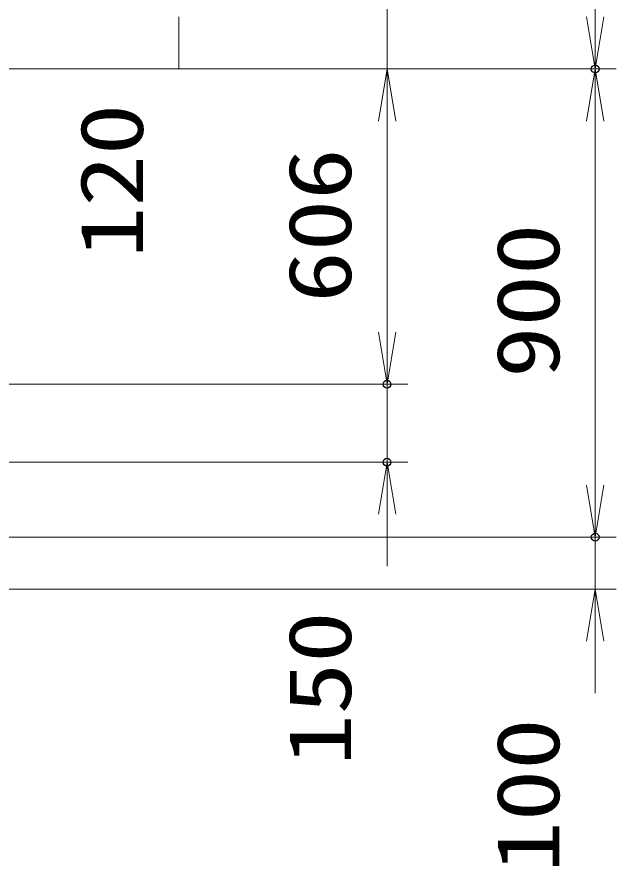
# Model space of a CAD drawing. Units: millimetres at full size. Extents: x -11881 to 11879, y -8400 to 8400.
# Drawn here: x 5354 to 6505, y -2629 to -997 of the extents above; entities that cross this region are included whole.
import ezdxf
from ezdxf.enums import TextEntityAlignment as Align

# ---------------------------------------------------------------- set-up
doc = ezdxf.new("R2010")
doc.units = ezdxf.units.MM
doc.header["$LTSCALE"] = 30
doc.header["$PDMODE"] = 32
doc.header["$PDSIZE"] = 15
doc.layers.add('0-4_寸法線', color=4, linetype='Continuous', lineweight=18)
doc.layers.add('0-5_0', color=7, linetype='Continuous', lineweight=18)
doc.layers.add('0-6_Defpoints', color=7, linetype='Continuous')
doc.styles.add('ＭＳ ゴシック', font='')
doc.styles.get('ＭＳ ゴシック').set_extended_font_data('MS Gothic')

# ---------------------------------------------------------------- blocks, each defined once
blk = doc.blocks.new('_Open')
at = {"layer": '0-5_0', "color": 4}
blk.add_line((-30, 5), (0, 0), dxfattribs=at)
blk.add_lwpolyline([(-30, -5), (0, 0), (-30, 0)], dxfattribs=at)

msp = doc.modelspace()

# ---------------------------------------------------------------- linework, layer by layer
at = {"layer": '0-4_寸法線'}
for p, q in [((6464.68, -1096.95), (6464.68, 903.05)), ((6064.68, -1096.95), (6064.68, -896.95)), ((5664.68, -996.95), (5664.68, -1096.95)), ((4507.45, -1096.95), (6104.68, -1096.95)), ((4507.45, -1096.95), (6104.68, -1096.95)), ((4507.45, -1096.95), (6504.68, -1096.95)), ((4507.45, -1096.95), (6504.68, -1096.95)), ((6064.68, -1096.95), (6064.68, -1702.95)), ((6464.68, -1996.95), (6464.68, -1096.95)), ((6064.68, -1196.95), (6064.68, -1296.95)), ((6064.68, -1602.95), (6064.68, -1502.95)), ((4157.45, -1702.95), (6104.68, -1702.95)), ((4157.45, -1702.95), (6104.68, -1702.95)), ((6064.68, -1702.95), (6064.68, -1852.95)), ((6464.68, -1896.95), (6464.68, -1796.95)), ((4157.45, -1852.95), (6104.68, -1852.95)), ((6064.68, -1952.95), (6064.68, -2052.95)), ((4632.45, -1996.95), (6504.68, -1996.95)), ((4632.45, -1996.95), (6504.68, -1996.95)), ((6464.68, -2096.95), (6464.68, -1996.95)), ((4632.45, -2096.95), (6504.68, -2096.95)), ((6464.68, -2196.95), (6464.68, -2296.95))]:
    msp.add_line(p, q, dxfattribs=at)
at = {"layer": '0-6_Defpoints'}
for p in [(6464.68, -1096.95), (6064.68, -1702.95), (6064.68, -1852.95), (6464.68, -1996.95)]:
    msp.add_point(p, dxfattribs=at)

# ---------------------------------------------------------------- block references
at = {"layer": '0-4_寸法線', "xscale": 3.333333, "yscale": 3.333333}
for p, rotation in [((6464.68, -1096.95), 270), ((6064.68, -1096.95), 90), ((6064.68, -1096.95), 90), ((6464.68, -1096.95), 90), ((6064.68, -1702.95), 270), ((6064.68, -1702.95), 270), ((6064.68, -1852.95), 90), ((6464.68, -1996.95), 270), ((6464.68, -1996.95), 270), ((6464.68, -2096.95), 90)]:
    msp.add_blockref('_Open', p, dxfattribs=dict(at, rotation=rotation))

# ---------------------------------------------------------------- texts
at = {"layer": '0-4_寸法線', "color": 254, "style": 'ＭＳ ゴシック', "width": 1.2}
for s, p in [('120', (5631.99, -1460.51)), ('606', (6031.99, -1546.35)), ('900', (6431.99, -1690.95)), ('150', (6031.99, -2436.44)), ('100', (6431.99, -2642.15))]:
    msp.add_text(s, height=121.2, rotation=90, dxfattribs=at).set_placement(p, align=Align.BOTTOM_LEFT)

doc.saveas('drawing.dxf')
